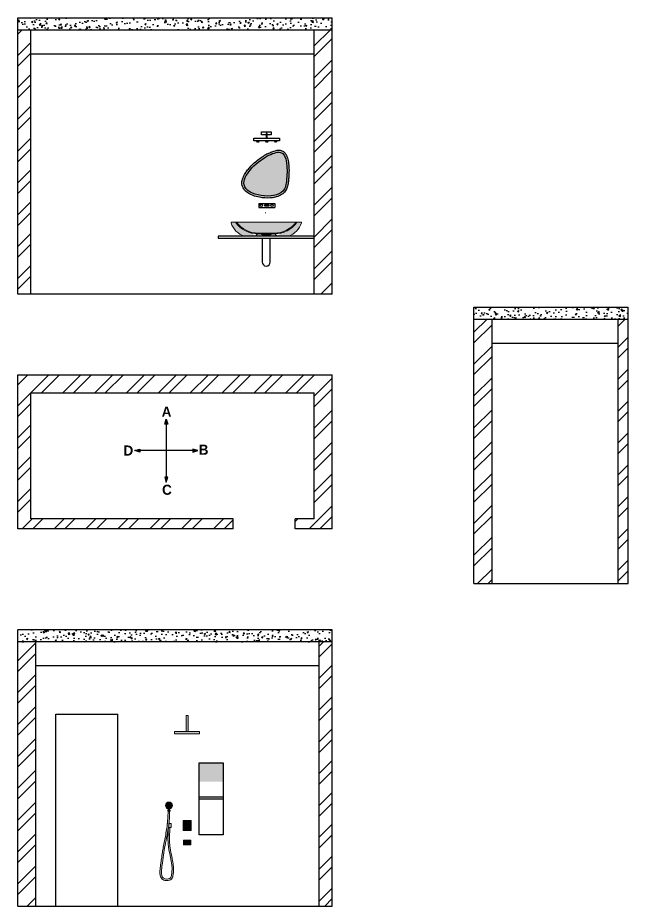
# Model space of a CAD drawing. Header units: inches. Extents: x 9636 to 21597, y -10243 to 557.
# Drawn here: x 11345.7 to 11650.4, y -4639.1 to -4195.4 of the extents above; entities that cross this region are included whole.
import ezdxf

# ---------------------------------------------------------------- set-up
doc = ezdxf.new("R2010")
doc.units = ezdxf.units.IN
doc.header["$MEASUREMENT"] = 0
doc.layers.add('.', color=30, linetype='Continuous')
doc.layers.add('IEL-HATCH-002', color=7, linetype='Continuous')
doc.layers.add('OUTLINE', color=7, linetype='Continuous', lineweight=5)
doc.layers.add('WALL', color=23, linetype='Continuous', lineweight=15)
doc.styles.add('HEMI', font='stylu.ttf')
pattern_1 = [(50, (0, 0), (7.1726018, -0.6275213), [0.75, -8.25]), (355, (0, 0), (-1.3875133, 7.5219213), [0.6, -6.6]), (100.451444, (0.598, -0.052), (5.7850885, 6.8944), [0.637402, -7.011421]), (46.1842, (0, 2), (10.672413, -1.655193), [1.125, -12.375]), (96.63564, (0.889, 1.862), (9.3466195, 9.741186), [0.956103, -10.517138]), (351.18416, (0, 2), (9.346619, 9.741186), [0.9, -9.9]), (21, (1, 1.5), (5.9690705, -4.026189), [0.75, -8.25]), (326, (1, 1.5), (2.4331533, 7.2515005), [0.6, -6.6]), (71.451445, (1.4974, 1.1645), (8.4022238, 3.2253115), [0.637402, -7.011421]), (37.5, (0, 0), (0.12159855, 3.32893854), [0, -6.52, 0, -6.7, 0, -6.625]), (7.5, (0, 0), (2.6306954, 3.9441171), [0, -3.82, 0, -6.37, 0, -2.525]), (327.5, (-2.23, 0), (5.33822436, -0.2255487), [0, -2.5, 0, -7.8, 0, -10.35]), (317.5, (-3.23, 0), (5.8318617, 1.0010498), [0, -3.25, 0, -5.18, 0, -7.35])]
pattern_2 = [(0, (47628.2624, 43610.364), (0, 6.985), [5.08, -1.905]), (90, (47628.2624, 43610.364), (-6.985, 4e-16), [5.08, -1.905])]

# ---------------------------------------------------------------- blocks, each defined once
blk = doc.blocks.new('3er')
at = {"layer": '.', "true_color": 0x991b1e}
h = blk.add_hatch(color=244, dxfattribs=at)
h.dxf.hatch_style = 1
h.paths.add_polyline_path([(8815.12, -1433.88), (8814.52, -1435.86), (8815.12, -1435.86)])
h.paths.add_polyline_path([(8815.12, -1433.88), (8815.12, -1435.86), (8815.73, -1435.86)])
h = blk.add_hatch(color=244, dxfattribs=at)
h.dxf.hatch_style = 1
h.paths.add_polyline_path([(8802.61, -1446.39), (8804.59, -1447), (8804.59, -1446.39)])
h.paths.add_polyline_path([(8802.61, -1446.39), (8804.59, -1446.39), (8804.59, -1445.79)])
h = blk.add_hatch(color=244, dxfattribs=at)
h.dxf.hatch_style = 1
h.paths.add_polyline_path([(8827.64, -1446.39), (8825.66, -1447), (8825.66, -1446.39)])
h.paths.add_polyline_path([(8827.64, -1446.39), (8825.66, -1446.39), (8825.66, -1445.79)])
h = blk.add_hatch(color=244, dxfattribs=at)
h.dxf.hatch_style = 1
h.paths.add_polyline_path([(8815.12, -1458.9), (8814.52, -1456.93), (8815.12, -1456.93)])
h.paths.add_polyline_path([(8815.12, -1458.9), (8815.12, -1456.93), (8815.73, -1456.93)])
at = {"color": 244, "true_color": 0x991b1e}
for p, q in [((8815.12, -1433.88), (8815.12, -1458.9)), ((8827.64, -1446.39), (8802.61, -1446.39))]:
    blk.add_line(p, q, dxfattribs=at)
for points in [[(8815.12, -1435.86), (8814.52, -1435.86), (8815.12, -1433.88), (8815.73, -1435.86)], [(8804.59, -1446.39), (8804.59, -1447), (8802.61, -1446.39), (8804.59, -1445.79)], [(8825.66, -1446.39), (8825.66, -1447), (8827.64, -1446.39), (8825.66, -1445.79)], [(8815.12, -1456.93), (8814.52, -1456.93), (8815.12, -1458.9), (8815.73, -1456.93)]]:
    blk.add_lwpolyline(points, close=True, dxfattribs=at)
at = {"color": 242, "true_color": 0xcd2027, "char_height": 4, "attachment_point": 1, "style": 'HEMI'}
for s, insert in [('\\pxqc;{\\fStylus BT|b1|i0|c0|p34;A}', (8811.13, -1428.92)), ('\\pxqc;{\\fStylus BT|b1|i0|c0|p34;\\C240;\\c2367469;B}', (8825.83, -1444.02))]:
    blk.add_mtext_dynamic_manual_height_columns(s, width=8.2169, gutter_width=12.5, heights=[0], dxfattribs=dict(at, insert=insert))
at = {"color": 244, "true_color": 0x991b1e, "char_height": 4, "attachment_point": 1, "style": 'HEMI'}
for s, insert in [('\\pxqc;{\\fStylus BT|b1|i0|c0|p34;\\C240;\\c2367469;D}', (8795.98, -1444.35)), ('\\pxqc;{\\fStylus BT|b1|i0|c0|p34;\\C240;\\c2367469;C}', (8811.29, -1459.93))]:
    blk.add_mtext_dynamic_manual_height_columns(s, width=8.2169, gutter_width=12.5, heights=[0], dxfattribs=dict(at, insert=insert))
blk = doc.blocks.new('KKU')
h = blk.add_hatch()
h.set_pattern_fill('ANGLE')
h.set_pattern_definition(pattern_2)
h.paths.add_polyline_path([(45768.62, 44314.64), (45768.62, 44314.64), (45768.64, 44314.32), (45769.31, 44314.32), (45769.31, 44314.37, 0.318841), (45769.21, 44314.51, 0.056589)])
h.paths.add_polyline_path([(45768.01, 44314.64, 0.054306), (45767.44, 44314.51, 0.318841), (45767.34, 44314.37), (45767.34, 44314.32), (45767.98, 44314.32)])
at = {"true_color": 0x636466}
h = blk.add_hatch(dxfattribs=at)
h.set_pattern_fill('ANGLE', color=251)
h.set_pattern_definition(pattern_2)
h.paths.add_polyline_path([(45768.43, 44314.66), (45768.41, 44314.91, 0.414214), (45768.3, 44315.02, 0.596402), (45768.22, 44314.91), (45768.2, 44314.66), (45768.1, 44313.48), (45768.52, 44313.48)])
at = {"true_color": 0xf8f8f6}
h = blk.add_hatch(color=7, dxfattribs=at)
h.dxf.hatch_style = 1
edge = h.paths.add_edge_path()
edge.add_line((45752.59, 44309.35), (45750.71, 44309.35))
edge.add_arc((45750.71, 44309.06), 0.291, 90, 186.6497)
edge.add_arc((45759.94, 44311.92), 9.95, 196.9483, 251.5689)
edge.add_arc((45759.94, 44311.92), 9.95, 251.5689, 252.4848)
edge.add_line((45756.95, 44302.44), (45762.72, 44302.44))
edge.add_arc((45764.61, 44301.47), 2.12, 107.1631, 152.7514, ccw=False)
edge.add_arc((45764.25, 44318.02), 14.52, 216.6386, 268.9611, ccw=False)
at = {"true_color": 0xeaeaeb}
h = blk.add_hatch(color=254, dxfattribs=at)
h.dxf.hatch_style = 1
h.paths.add_polyline_path([(45783.41, 44309.34), (45782.95, 44309.34, -0.226659), (45772.04, 44303.86), (45770.69, 44303.86), (45769.9, 44303.5), (45769.9, 44302.96, -0.278918), (45772.03, 44303.5, 0.232116)])
h.paths.add_polyline_path([(45765.32, 44303.86), (45763.97, 44303.86, -0.226896), (45753.05, 44309.35), (45752.59, 44309.35, 0.232351), (45763.98, 44303.5, -0.278918), (45766.11, 44302.96), (45766.11, 44303.5)])
at = {"true_color": 0xf8f8f6}
h = blk.add_hatch(color=7, dxfattribs=at)
h.dxf.hatch_style = 1
h.paths.add_polyline_path([(45782.95, 44309.34), (45753.05, 44309.35, 0.226896), (45763.97, 44303.86), (45768.01, 44303.86), (45772.04, 44303.86, 0.226659)])
at = {"true_color": 0xadddf7}
h = blk.add_hatch(dxfattribs=at)
h.set_pattern_fill('ANGLE', color=141)
h.set_pattern_definition(pattern_2)
h.paths.add_polyline_path([(45768.94, 44311.91), (45768.89, 44311.97), (45768.8, 44312.03), (45768.68, 44312.07), (45768.52, 44312.1), (45768.36, 44312.12), (45768.18, 44312.11), (45768.02, 44312.09), (45767.88, 44312.05), (45767.77, 44312), (45767.71, 44311.94), (45767.68, 44311.87), (45767.71, 44311.81), (45767.77, 44311.75), (45767.88, 44311.7), (45768.02, 44311.66), (45768.18, 44311.64), (45768.36, 44311.63), (45768.52, 44311.64), (45768.68, 44311.68), (45768.8, 44311.72), (45768.89, 44311.78), (45768.94, 44311.84)])
at = {"true_color": 0xf8f8f6}
h = blk.add_hatch(color=7, dxfattribs=at)
h.dxf.hatch_style = 1
edge = h.paths.add_edge_path()
edge.add_arc((45785.29, 44309.05), 0.291, 353.3503, 446.5623)
edge.add_line((45785.31, 44309.34), (45783.41, 44309.34))
edge.add_arc((45771.76, 44318.02), 14.52, 271.0389, 323.3104, ccw=False)
edge.add_arc((45771.4, 44301.47), 2.12, 27.2486, 72.8369, ccw=False)
edge.add_line((45773.29, 44302.44), (45779.06, 44302.44))
edge.add_arc((45776.07, 44311.93), 9.95, 287.5048, 288.4107)
edge.add_arc((45776.07, 44311.93), 9.95, 288.4107, 342.9821)
at = {"true_color": 0xeaeaeb}
h = blk.add_hatch(color=254, dxfattribs=at)
h.dxf.hatch_style = 1
h.paths.add_polyline_path([(45766.11, 44302.96, 0.509126), (45762.72, 44302.44), (45766.11, 44302.44)])
h.paths.add_polyline_path([(45769.9, 44302.96), (45769.9, 44302.44), (45773.29, 44302.44, 0.509126)])
at = {"true_color": 0xf8f8f6}
h = blk.add_hatch(color=7, dxfattribs=at)
h.dxf.hatch_style = 1
h.paths.add_polyline_path([(45769.9, 44303.5), (45768.01, 44303.5), (45766.11, 44303.5), (45766.11, 44302.44), (45769.9, 44302.44)])
h.paths.add_polyline_path([(45770.69, 44303.86), (45768.01, 44303.86), (45765.32, 44303.86), (45766.11, 44303.5), (45768.01, 44303.5), (45769.9, 44303.5)])
for p, q in [((45750.71, 44309.35, 0), (45785.31, 44309.34, 0)), ((45756.95, 44302.44, 0), (45779.06, 44302.44, 0)), ((45756.95, 44302.44, 0), (45779.06, 44302.44, 0))]:
    blk.add_line(p, q)
at = {"color": 18, "true_color": 0x000000}
for p, q in [((45763.97, 44303.86, 0), (45768.01, 44303.86, 0)), ((45765.32, 44303.86, 0), (45766.11, 44303.5, 0)), ((45766.11, 44303.5, 0), (45766.11, 44302.44, 0)), ((45766.11, 44303.5, 0), (45768.01, 44303.5, 0)), ((45772.04, 44303.86, 0), (45768.01, 44303.86, 0)), ((45769.9, 44303.5, 0), (45768.01, 44303.5, 0)), ((45770.69, 44303.86, 0), (45769.9, 44303.5, 0)), ((45769.9, 44303.5, 0), (45769.9, 44302.44, 0))]:
    blk.add_line(p, q, dxfattribs=at)
for centre, radius, start, end in [((45750.71, 44309.06, 0), 0.291, 90, 186.6497), ((45759.94, 44311.92, 0), 9.95, 196.9483, 252.4848), ((45764.25, 44318.02, 0), 14.52, 216.6386, 268.9611), ((45764.25, 44318.02, 0), 14.16, 217.7416, 268.8765), ((45771.76, 44318.02, 0), 14.52, 271.0389, 323.3104), ((45771.76, 44318.02, 0), 14.16, 271.1235, 322.2068), ((45776.07, 44311.93, 0), 9.95, 287.5048, 342.9821), ((45785.29, 44309.05, 0), 0.291, 353.3503, 86.5623), ((45764.61, 44301.47, 0), 2.12, 44.8241, 152.7514), ((45771.4, 44301.47, 0), 2.12, 27.2486, 135.1759)]:
    blk.add_arc(centre, radius, start, end, dxfattribs=at)
blk = doc.blocks.new('shower panel')
at = {"ltscale": 10, "true_color": 0xc7c8ca, "transparency": 33554687}
h = blk.add_hatch(color=9, dxfattribs=at)
h.dxf.hatch_style = 1
h.paths.add_polyline_path([(5645.21, 3090.33), (5644.31, 3090.33), (5644.31, 3082.34), (5645.21, 3082.34)])
h.paths.add_polyline_path([(5650.99, 3082.34), (5646.2, 3082.34), (5638.53, 3082.34), (5638.53, 3081.14), (5650.99, 3081.14)])
h = blk.add_hatch(color=9, dxfattribs=at)
h.dxf.hatch_style = 1
h.paths.add_polyline_path([(5646.76, 3037.82), (5642.76, 3037.82), (5642.76, 3032.84), (5646.76, 3032.84)])
h.paths.add_polyline_path([(5644.1, 3034.23, -1), (5645.42, 3034.23, -1)], flags=0)
h.paths.add_polyline_path([(5644.5, 3036.41, -1), (5645.02, 3036.41, -1)], flags=0)
h.paths.add_polyline_path([(5644.1, 3034.23, 1), (5645.42, 3034.23, 1)], flags=16)
h.paths.add_polyline_path([(5644.5, 3036.41, 1), (5645.02, 3036.41, 1)], flags=16)
h = blk.add_hatch(color=9, dxfattribs=at)
h.dxf.hatch_style = 1
h.paths.add_polyline_path([(5645.42, 3034.23, 1), (5644.1, 3034.23, 1)])
h.paths.add_polyline_path([(5645.02, 3036.41, 1), (5644.5, 3036.41, 1)])
h = blk.add_hatch(color=9, dxfattribs=at)
h.dxf.hatch_style = 1
h.paths.add_polyline_path([(5646.54, 3028.05), (5642.9, 3028.05), (5642.9, 3025.73), (5646.54, 3025.74)])
h.paths.add_polyline_path([(5644.17, 3026.06), (5644.17, 3026.42), (5643.53, 3026.42), (5643.53, 3027.34), (5645.98, 3027.34), (5645.98, 3026.42), (5645.34, 3026.42), (5645.34, 3026.06)], flags=16)
h = blk.add_hatch(color=9, dxfattribs=at)
h.dxf.hatch_style = 1
h.paths.add_polyline_path([(5645.34, 3026.42), (5644.17, 3026.42), (5644.17, 3026.06), (5645.34, 3026.06)])
h.paths.add_polyline_path([(5645.98, 3027.34), (5643.53, 3027.34), (5643.53, 3026.42), (5645.98, 3026.42)])
at = {"color": 18, "true_color": 0x000000}
for p, q in [((5644.31, 3090.33), (5644.31, 3082.34)), ((5645.21, 3090.33), (5645.21, 3082.34)), ((5646.2, 3082.34), (5638.53, 3082.34)), ((5638.53, 3082.34), (5638.53, 3081.14)), ((5638.53, 3081.14), (5650.99, 3081.14)), ((5646.2, 3082.34), (5650.99, 3082.34)), ((5650.99, 3082.34), (5650.99, 3081.14)), ((5642.76, 3032.84), (5642.76, 3037.82)), ((5642.76, 3037.82), (5646.76, 3037.82)), ((5646.76, 3032.84), (5646.76, 3037.82)), ((5642.76, 3032.84), (5646.76, 3032.84))]:
    blk.add_line(p, q, dxfattribs=at)
at = {"color": 18, "linetype": 'Continuous', "ltscale": 10, "true_color": 0x000000}
blk.add_line((5645.21, 3090.33), (5644.31, 3090.33), dxfattribs=at)
at = {"color": 18, "true_color": 0x000000}
for points in [[(5642.9, 3025.73), (5646.54, 3025.74), (5646.54, 3028.05), (5642.9, 3028.05)], [(5643.53, 3027.34), (5645.98, 3027.34), (5645.98, 3026.42), (5643.53, 3026.42)]]:
    blk.add_lwpolyline(points, close=True, dxfattribs=at)
for centre, radius in [((5644.76, 3036.41), 0.261), ((5644.76, 3034.23), 0.658)]:
    blk.add_circle(centre, radius, dxfattribs=at)
at = {"layer": 'WALL', "color": 18, "linetype": 'Continuous', "ltscale": 10, "true_color": 0x000000}
blk.add_lwpolyline([(5644.17, 3026.42), (5645.34, 3026.42), (5645.34, 3026.06), (5644.17, 3026.06)], close=True, dxfattribs=at)
blk = doc.blocks.new('handshower')
at = {"ltscale": 10, "true_color": 0xc7c8ca, "transparency": 33554687}
h = blk.add_hatch(color=9, dxfattribs=at)
h.dxf.hatch_style = 1
h.paths.add_polyline_path([(5652.82, 3045.31, 1), (5656.3, 3045.31, 1)])
h = blk.add_hatch(color=9, dxfattribs=at)
h.dxf.hatch_style = 1
edge = h.paths.add_edge_path(flags=17)
edge.add_spline(control_points=[(5654.81, 3034.29), (5654.75, 3034.71), (5654.67, 3035.38), (5654.59, 3036.04), (5654.57, 3036.29)], knot_values=[54.194677, 54.194677, 54.194677, 54.194677, 55.45483, 56.187119, 56.187119, 56.187119, 56.187119], degree=3, periodic=0)
edge.add_line((5654.57, 3036.29), (5653.47, 3036.29))
edge.add_line((5653.47, 3036.29), (5653.47, 3034.29))
edge.add_line((5653.47, 3034.29), (5654.81, 3034.29))
edge = h.paths.add_edge_path()
edge.add_spline(control_points=[(5655.47, 3035.05), (5655.41, 3035.47), (5655.36, 3035.88), (5655.32, 3036.29)], knot_values=[54.859322, 54.859322, 54.859322, 54.859322, 56.108997, 56.108997, 56.108997, 56.108997], degree=3, periodic=0)
edge.add_spline(control_points=[(5655.32, 3036.29), (5655.29, 3036.57), (5655.26, 3036.85), (5655.15, 3038.11), (5655.09, 3039.1), (5655, 3040.88), (5654.96, 3041.67), (5654.93, 3042.47)], knot_values=[56.108997, 56.108997, 56.108997, 56.108997, 56.962385, 56.962385, 59.951382, 59.951382, 62.356014, 62.356014, 62.356014, 62.356014], degree=3, periodic=0)
edge.add_line((5654.93, 3042.47), (5654.18, 3042.47))
edge.add_spline(control_points=[(5654.18, 3042.47), (5654.26, 3040.57), (5654.34, 3038.67), (5654.52, 3036.76)], knot_values=[56.654033, 56.654033, 56.654033, 56.654033, 62.384454, 62.384454, 62.384454, 62.384454], degree=3, periodic=0)
edge.add_spline(control_points=[(5654.52, 3036.76), (5654.53, 3036.6), (5654.55, 3036.44), (5654.57, 3036.29)], knot_values=[56.187119, 56.187119, 56.187119, 56.187119, 56.654033, 56.654033, 56.654033, 56.654033], degree=3, periodic=0)
edge.add_spline(control_points=[(5654.57, 3036.29), (5654.59, 3036.04), (5654.64, 3035.61), (5654.69, 3035.18), (5654.72, 3034.99)], knot_values=[54.896824, 54.896824, 54.896824, 54.896824, 55.629113, 56.187119, 56.187119, 56.187119, 56.187119], degree=3, periodic=0)
edge.add_spline(control_points=[(5654.72, 3034.99), (5654.75, 3034.76), (5654.78, 3034.52), (5654.81, 3034.29)], knot_values=[54.194677, 54.194677, 54.194677, 54.194677, 54.896824, 54.896824, 54.896824, 54.896824], degree=3, periodic=0)
edge.add_spline(control_points=[(5654.81, 3034.29), (5654.9, 3033.71), (5654.99, 3033.13), (5655.09, 3032.55)], knot_values=[52.468674, 52.468674, 52.468674, 52.468674, 54.194677, 54.194677, 54.194677, 54.194677], degree=3, periodic=0)
edge.add_spline(control_points=[(5655.09, 3032.55), (5655.5, 3030.1), (5656.05, 3027.58), (5656.49, 3025.21), (5656.51, 3025.12)], knot_values=[44.841361, 44.841361, 44.841361, 44.841361, 52.188713, 52.468674, 52.468674, 52.468674, 52.468674], degree=3, periodic=0)
edge.add_spline(control_points=[(5656.51, 3025.12), (5656.76, 3023.78), (5656.97, 3022.48), (5657.18, 3021.12)], knot_values=[40.510785, 40.510785, 40.510785, 40.510785, 44.841361, 44.841361, 44.841361, 44.841361], degree=3, periodic=0)
edge.add_spline(control_points=[(5657.18, 3021.12), (5657.33, 3020.07), (5657.49, 3018.99), (5657.65, 3017.83)], knot_values=[37.168422, 37.168422, 37.168422, 37.168422, 40.510785, 40.510785, 40.510785, 40.510785], degree=3, periodic=0)
edge.add_spline(control_points=[(5657.65, 3017.83), (5657.77, 3016.94), (5657.96, 3015.61), (5658.16, 3014.13), (5658.21, 3013.68)], knot_values=[33.526078, 33.526078, 33.526078, 33.526078, 36.058959, 37.168422, 37.168422, 37.168422, 37.168422], degree=3, periodic=0)
edge.add_spline(control_points=[(5658.21, 3013.68), (5658.24, 3013.41), (5658.27, 3013.13), (5658.29, 3012.86)], knot_values=[32.853295, 32.853295, 32.853295, 32.853295, 33.526078, 33.526078, 33.526078, 33.526078], degree=3, periodic=0)
edge.add_spline(control_points=[(5658.29, 3012.86), (5658.31, 3012.6), (5658.32, 3012.34), (5658.32, 3012.09)], knot_values=[32.195242, 32.195242, 32.195242, 32.195242, 32.853295, 32.853295, 32.853295, 32.853295], degree=3, periodic=0)
edge.add_spline(control_points=[(5658.32, 3012.09), (5658.33, 3011.91), (5658.32, 3011.74), (5658.31, 3011.57)], knot_values=[31.738138, 31.738138, 31.738138, 31.738138, 32.195242, 32.195242, 32.195242, 32.195242], degree=3, periodic=0)
edge.add_spline(control_points=[(5658.31, 3011.57), (5658.3, 3011.31), (5658.28, 3011.07), (5658.24, 3010.84)], knot_values=[31.055014, 31.055014, 31.055014, 31.055014, 31.738138, 31.738138, 31.738138, 31.738138], degree=3, periodic=0)
edge.add_spline(control_points=[(5658.24, 3010.84), (5658.23, 3010.76), (5658.21, 3010.69), (5658.2, 3010.62)], knot_values=[30.842614, 30.842614, 30.842614, 30.842614, 31.055014, 31.055014, 31.055014, 31.055014], degree=3, periodic=0)
edge.add_spline(control_points=[(5658.2, 3010.62), (5658.18, 3010.54), (5658.16, 3010.46), (5658.14, 3010.39)], knot_values=[30.59947, 30.59947, 30.59947, 30.59947, 30.842614, 30.842614, 30.842614, 30.842614], degree=3, periodic=0)
edge.add_spline(control_points=[(5658.14, 3010.39), (5658.12, 3010.32), (5658.1, 3010.25), (5658.08, 3010.19)], knot_values=[30.388353, 30.388353, 30.388353, 30.388353, 30.59947, 30.59947, 30.59947, 30.59947], degree=3, periodic=0)
edge.add_spline(control_points=[(5658.08, 3010.19), (5658.05, 3010.12), (5658.02, 3010.04), (5657.99, 3009.97)], knot_values=[30.143852, 30.143852, 30.143852, 30.143852, 30.388353, 30.388353, 30.388353, 30.388353], degree=3, periodic=0)
edge.add_spline(control_points=[(5657.99, 3009.97), (5657.97, 3009.91), (5657.94, 3009.86), (5657.91, 3009.8)], knot_values=[29.93379, 29.93379, 29.93379, 29.93379, 30.143852, 30.143852, 30.143852, 30.143852], degree=3, periodic=0)
edge.add_spline(control_points=[(5657.91, 3009.8), (5657.88, 3009.75), (5657.85, 3009.7), (5657.83, 3009.65)], knot_values=[29.750409, 29.750409, 29.750409, 29.750409, 29.93379, 29.93379, 29.93379, 29.93379], degree=3, periodic=0)
edge.add_spline(control_points=[(5657.83, 3009.65), (5657.79, 3009.6), (5657.76, 3009.54), (5657.72, 3009.49)], knot_values=[29.53932, 29.53932, 29.53932, 29.53932, 29.750409, 29.750409, 29.750409, 29.750409], degree=3, periodic=0)
edge.add_spline(control_points=[(5657.72, 3009.49), (5657.7, 3009.46), (5657.67, 3009.44), (5657.65, 3009.41)], knot_values=[29.418133, 29.418133, 29.418133, 29.418133, 29.53932, 29.53932, 29.53932, 29.53932], degree=3, periodic=0)
edge.add_spline(control_points=[(5657.65, 3009.41), (5657.62, 3009.37), (5657.59, 3009.34), (5657.56, 3009.31)], knot_values=[29.267829, 29.267829, 29.267829, 29.267829, 29.418133, 29.418133, 29.418133, 29.418133], degree=3, periodic=0)
edge.add_spline(control_points=[(5657.56, 3009.31), (5657.52, 3009.27), (5657.49, 3009.23), (5657.44, 3009.19)], knot_values=[29.084662, 29.084662, 29.084662, 29.084662, 29.267829, 29.267829, 29.267829, 29.267829], degree=3, periodic=0)
edge.add_spline(control_points=[(5657.44, 3009.19), (5657.42, 3009.17), (5657.39, 3009.14), (5657.36, 3009.12)], knot_values=[28.96291, 28.96291, 28.96291, 28.96291, 29.084662, 29.084662, 29.084662, 29.084662], degree=3, periodic=0)
edge.add_spline(control_points=[(5657.36, 3009.12), (5657.28, 3009.05), (5657.2, 3009), (5657.11, 3008.94)], knot_values=[28.62983, 28.62983, 28.62983, 28.62983, 28.96291, 28.96291, 28.96291, 28.96291], degree=3, periodic=0)
edge.add_spline(control_points=[(5657.11, 3008.94), (5657.07, 3008.92), (5657.04, 3008.9), (5657, 3008.89)], knot_values=[28.507584, 28.507584, 28.507584, 28.507584, 28.62983, 28.62983, 28.62983, 28.62983], degree=3, periodic=0)
edge.add_spline(control_points=[(5657, 3008.89), (5656.95, 3008.86), (5656.88, 3008.83), (5656.82, 3008.8), (5656.81, 3008.8)], knot_values=[28.296705, 28.296705, 28.296705, 28.296705, 28.500267, 28.507584, 28.507584, 28.507584, 28.507584], degree=3, periodic=0)
edge.add_spline(control_points=[(5656.81, 3008.8), (5656.76, 3008.78), (5656.7, 3008.75), (5656.64, 3008.73)], knot_values=[28.114163, 28.114163, 28.114163, 28.114163, 28.296705, 28.296705, 28.296705, 28.296705], degree=3, periodic=0)
edge.add_spline(control_points=[(5656.64, 3008.73), (5656.57, 3008.71), (5656.5, 3008.69), (5656.42, 3008.67)], knot_values=[27.903188, 27.903188, 27.903188, 27.903188, 28.114163, 28.114163, 28.114163, 28.114163], degree=3, periodic=0)
edge.add_spline(control_points=[(5656.42, 3008.67), (5656.34, 3008.65), (5656.25, 3008.64), (5656.16, 3008.62)], knot_values=[27.659043, 27.659043, 27.659043, 27.659043, 27.903188, 27.903188, 27.903188, 27.903188], degree=3, periodic=0)
edge.add_spline(control_points=[(5656.16, 3008.62), (5656.08, 3008.61), (5656, 3008.6), (5655.93, 3008.59)], knot_values=[27.447336, 27.447336, 27.447336, 27.447336, 27.659043, 27.659043, 27.659043, 27.659043], degree=3, periodic=0)
edge.add_spline(control_points=[(5655.93, 3008.59), (5655.83, 3008.59), (5655.74, 3008.58), (5655.65, 3008.58)], knot_values=[27.203462, 27.203462, 27.203462, 27.203462, 27.447336, 27.447336, 27.447336, 27.447336], degree=3, periodic=0)
edge.add_spline(control_points=[(5655.65, 3008.58), (5655.57, 3008.58), (5655.49, 3008.58), (5655.41, 3008.59)], knot_values=[26.992057, 26.992057, 26.992057, 26.992057, 27.203462, 27.203462, 27.203462, 27.203462], degree=3, periodic=0)
edge.add_spline(control_points=[(5655.41, 3008.59), (5655.31, 3008.59), (5655.22, 3008.6), (5655.13, 3008.61)], knot_values=[26.747282, 26.747282, 26.747282, 26.747282, 26.992057, 26.992057, 26.992057, 26.992057], degree=3, periodic=0)
edge.add_spline(control_points=[(5655.13, 3008.61), (5655.05, 3008.62), (5654.97, 3008.64), (5654.89, 3008.65)], knot_values=[26.537116, 26.537116, 26.537116, 26.537116, 26.747282, 26.747282, 26.747282, 26.747282], degree=3, periodic=0)
edge.add_spline(control_points=[(5654.89, 3008.65), (5654.75, 3008.68), (5654.61, 3008.72), (5654.48, 3008.77)], knot_values=[26.142537, 26.142537, 26.142537, 26.142537, 26.537116, 26.537116, 26.537116, 26.537116], degree=3, periodic=0)
edge.add_spline(control_points=[(5654.48, 3008.77), (5654.43, 3008.78), (5654.39, 3008.8), (5654.35, 3008.82)], knot_values=[26.021228, 26.021228, 26.021228, 26.021228, 26.142537, 26.142537, 26.142537, 26.142537], degree=3, periodic=0)
edge.add_spline(control_points=[(5654.35, 3008.82), (5654.26, 3008.86), (5654.18, 3008.9), (5654.09, 3008.95)], knot_values=[25.740864, 25.740864, 25.740864, 25.740864, 26.021228, 26.021228, 26.021228, 26.021228], degree=3, periodic=0)
edge.add_spline(control_points=[(5654.09, 3008.95), (5654.06, 3008.97), (5654.03, 3008.99), (5654, 3009.01)], knot_values=[25.634085, 25.634085, 25.634085, 25.634085, 25.740864, 25.740864, 25.740864, 25.740864], degree=3, periodic=0)
edge.add_spline(control_points=[(5654, 3009.01), (5653.97, 3009.03), (5653.94, 3009.06), (5653.9, 3009.08)], knot_values=[25.513429, 25.513429, 25.513429, 25.513429, 25.634085, 25.634085, 25.634085, 25.634085], degree=3, periodic=0)
edge.add_spline(control_points=[(5653.9, 3009.08), (5653.88, 3009.1), (5653.85, 3009.13), (5653.82, 3009.15)], knot_values=[25.406868, 25.406868, 25.406868, 25.406868, 25.513429, 25.513429, 25.513429, 25.513429], degree=3, periodic=0)
edge.add_spline(control_points=[(5653.82, 3009.15), (5653.79, 3009.18), (5653.77, 3009.2), (5653.74, 3009.23)], knot_values=[25.285802, 25.285802, 25.285802, 25.285802, 25.406868, 25.406868, 25.406868, 25.406868], degree=3, periodic=0)
edge.add_spline(control_points=[(5653.74, 3009.23), (5653.72, 3009.26), (5653.69, 3009.28), (5653.67, 3009.31)], knot_values=[25.179623, 25.179623, 25.179623, 25.179623, 25.285802, 25.285802, 25.285802, 25.285802], degree=3, periodic=0)
edge.add_spline(control_points=[(5653.67, 3009.31), (5653.65, 3009.34), (5653.62, 3009.37), (5653.6, 3009.41)], knot_values=[25.058111, 25.058111, 25.058111, 25.058111, 25.179623, 25.179623, 25.179623, 25.179623], degree=3, periodic=0)
edge.add_spline(control_points=[(5653.6, 3009.41), (5653.59, 3009.43), (5653.57, 3009.46), (5653.55, 3009.49), (5653.55, 3009.49)], knot_values=[24.953418, 24.953418, 24.953418, 24.953418, 25.043234, 25.058111, 25.058111, 25.058111, 25.058111], degree=3, periodic=0)
edge.add_spline(control_points=[(5653.55, 3009.49), (5653.53, 3009.53), (5653.51, 3009.56), (5653.5, 3009.6)], knot_values=[24.833132, 24.833132, 24.833132, 24.833132, 24.953418, 24.953418, 24.953418, 24.953418], degree=3, periodic=0)
edge.add_spline(control_points=[(5653.5, 3009.6), (5653.48, 3009.63), (5653.47, 3009.66), (5653.45, 3009.7)], knot_values=[24.725943, 24.725943, 24.725943, 24.725943, 24.833132, 24.833132, 24.833132, 24.833132], degree=3, periodic=0)
edge.add_spline(control_points=[(5653.45, 3009.7), (5653.44, 3009.73), (5653.43, 3009.77), (5653.42, 3009.81)], knot_values=[24.608323, 24.608323, 24.608323, 24.608323, 24.725943, 24.725943, 24.725943, 24.725943], degree=3, periodic=0)
edge.add_spline(control_points=[(5653.42, 3009.81), (5653.37, 3009.93), (5653.33, 3010.12), (5653.29, 3010.31), (5653.28, 3010.37)], knot_values=[24.035191, 24.035191, 24.035191, 24.035191, 24.425067, 24.608323, 24.608323, 24.608323, 24.608323], degree=3, periodic=0)
edge.add_spline(control_points=[(5653.28, 3010.37), (5653.23, 3010.58), (5653.2, 3010.78), (5653.17, 3010.98)], knot_values=[23.423365, 23.423365, 23.423365, 23.423365, 24.035191, 24.035191, 24.035191, 24.035191], degree=3, periodic=0)
edge.add_spline(control_points=[(5653.17, 3010.98), (5653.13, 3011.23), (5653.09, 3011.48), (5653.07, 3011.73)], knot_values=[22.671311, 22.671311, 22.671311, 22.671311, 23.423365, 23.423365, 23.423365, 23.423365], degree=3, periodic=0)
edge.add_spline(control_points=[(5653.07, 3011.73), (5653.04, 3012.01), (5653.02, 3012.29), (5653.01, 3012.56)], knot_values=[21.840313, 21.840313, 21.840313, 21.840313, 22.671311, 22.671311, 22.671311, 22.671311], degree=3, periodic=0)
edge.add_spline(control_points=[(5653.01, 3012.56), (5653, 3012.89), (5652.99, 3013.22), (5653, 3013.54)], knot_values=[20.855298, 20.855298, 20.855298, 20.855298, 21.840313, 21.840313, 21.840313, 21.840313], degree=3, periodic=0)
edge.add_spline(control_points=[(5653, 3013.54), (5653, 3013.95), (5653.03, 3014.35), (5653.06, 3014.76)], knot_values=[19.631856, 19.631856, 19.631856, 19.631856, 20.855298, 20.855298, 20.855298, 20.855298], degree=3, periodic=0)
edge.add_spline(control_points=[(5653.06, 3014.76), (5653.1, 3015.25), (5653.16, 3015.75), (5653.22, 3016.24)], knot_values=[18.14334, 18.14334, 18.14334, 18.14334, 19.631856, 19.631856, 19.631856, 19.631856], degree=3, periodic=0)
edge.add_spline(control_points=[(5653.22, 3016.24), (5653.3, 3016.75), (5653.38, 3017.25), (5653.47, 3017.76)], knot_values=[16.617957, 16.617957, 16.617957, 16.617957, 18.14334, 18.14334, 18.14334, 18.14334], degree=3, periodic=0)
edge.add_spline(control_points=[(5653.47, 3017.76), (5653.66, 3018.76), (5653.87, 3019.77), (5654.08, 3020.77)], knot_values=[13.582782, 13.582782, 13.582782, 13.582782, 16.617957, 16.617957, 16.617957, 16.617957], degree=3, periodic=0)
edge.add_spline(control_points=[(5654.08, 3020.77), (5654.21, 3021.36), (5654.33, 3021.94), (5654.44, 3022.53)], knot_values=[11.811598, 11.811598, 11.811598, 11.811598, 13.582782, 13.582782, 13.582782, 13.582782], degree=3, periodic=0)
edge.add_spline(control_points=[(5654.44, 3022.53), (5654.55, 3023.14), (5654.66, 3023.75), (5654.74, 3024.36)], knot_values=[9.973889, 9.973889, 9.973889, 9.973889, 11.811598, 11.811598, 11.811598, 11.811598], degree=3, periodic=0)
edge.add_spline(control_points=[(5654.74, 3024.36), (5654.76, 3024.5), (5654.89, 3025.55), (5654.97, 3026.6), (5655, 3027.51)], knot_values=[6.814131, 6.814131, 6.814131, 6.814131, 7.226304, 9.973889, 9.973889, 9.973889, 9.973889], degree=3, periodic=0)
edge.add_spline(control_points=[(5655, 3027.51), (5655.03, 3028.55), (5655.02, 3029.6), (5654.98, 3030.64)], knot_values=[3.691724, 3.691724, 3.691724, 3.691724, 6.814131, 6.814131, 6.814131, 6.814131], degree=3, periodic=0)
edge.add_spline(control_points=[(5654.98, 3030.64), (5654.94, 3031.85), (5654.87, 3033.07), (5654.8, 3034.29)], knot_values=[0.045478, 0.045478, 0.045478, 0.045478, 3.691724, 3.691724, 3.691724, 3.691724], degree=3, periodic=0)
edge.add_line((5654.8, 3034.29), (5654.04, 3034.29))
edge.add_spline(control_points=[(5654.04, 3034.29), (5654.08, 3033.77), (5654.11, 3033.24), (5654.19, 3031.68), (5654.24, 3030.64), (5654.28, 3028.59), (5654.26, 3027.56), (5654.16, 3025.82), (5654.09, 3025.11), (5653.88, 3023.67), (5653.76, 3022.94), (5653.33, 3020.76), (5652.99, 3019.28), (5652.63, 3017.29), (5652.54, 3016.79), (5652.33, 3015.27), (5652.24, 3014.26), (5652.25, 3012.84), (5652.26, 3012.45), (5652.31, 3011.79), (5652.33, 3011.52), (5652.4, 3011.05), (5652.43, 3010.84), (5652.5, 3010.45), (5652.53, 3010.27), (5652.6, 3009.97), (5652.62, 3009.85), (5652.69, 3009.59), (5652.74, 3009.45), (5652.86, 3009.18), (5652.94, 3009.04), (5653.11, 3008.8), (5653.21, 3008.7), (5653.61, 3008.33), (5653.95, 3008.15), (5654.67, 3007.91), (5655.04, 3007.85), (5655.78, 3007.82), (5656.16, 3007.85), (5656.87, 3008), (5657.21, 3008.13), (5657.81, 3008.49), (5658.06, 3008.71), (5658.47, 3009.23), (5658.62, 3009.52), (5658.86, 3010.12), (5658.93, 3010.43), (5659.09, 3011.42), (5659.09, 3012.12), (5658.99, 3013.54), (5658.9, 3014.26), (5658.71, 3015.61), (5658.63, 3016.25), (5658.46, 3017.49), (5658.37, 3018.09), (5658.13, 3019.82), (5657.97, 3020.9), (5657.67, 3022.83), (5657.53, 3023.69), (5657.2, 3025.55), (5657, 3026.57), (5656.59, 3028.64), (5656.37, 3029.7), (5655.96, 3031.89), (5655.76, 3033.04), (5655.55, 3034.47), (5655.5, 3034.76), (5655.47, 3035.05)], knot_values=[0, 0, 0, 0, 1.567068, 1.567068, 4.701204, 4.701204, 7.831507, 7.831507, 10.053613, 10.053613, 12.275719, 12.275719, 16.719932, 16.719932, 18.204245, 18.204245, 21.17287, 21.17287, 22.289722, 22.289722, 23.055672, 23.055672, 23.647988, 23.647988, 24.165265, 24.165265, 24.491359, 24.491359, 24.817452, 24.817452, 25.10916, 25.10916, 25.400868, 25.400868, 26.213079, 26.213079, 27.02529, 27.02529, 27.837501, 27.837501, 28.649712, 28.649712, 29.461923, 29.461923, 30.274134, 30.274134, 31.086345, 31.086345, 32.784906, 32.784906, 34.483466, 34.483466, 36.182027, 36.182027, 37.880588, 37.880588, 41.277709, 41.277709, 44.088792, 44.088792, 47.31031, 47.31031, 50.531827, 50.531827, 53.973389, 53.973389, 54.859322, 54.859322, 54.859322, 54.859322], degree=3, periodic=0)
edge = h.paths.add_edge_path(flags=17)
edge.add_line((5655.47, 3036.29), (5655.32, 3036.29))
edge.add_spline(control_points=[(5655.32, 3036.29), (5655.36, 3035.88), (5655.41, 3035.47), (5655.47, 3035.05)], knot_values=[54.859322, 54.859322, 54.859322, 54.859322, 56.108997, 56.108997, 56.108997, 56.108997], degree=3, periodic=0)
edge.add_line((5655.47, 3035.05), (5655.47, 3036.29))
h = blk.add_hatch(color=9, dxfattribs=at)
h.dxf.hatch_style = 1
h.paths.add_polyline_path([(5654.84, 3043.59, -0.085911), (5654.25, 3043.6), (5654.25, 3043.07), (5654.84, 3043.07)])
h.paths.add_polyline_path([(5655.15, 3043.07), (5653.96, 3043.08), (5653.96, 3042.47), (5655.15, 3042.47)])
at = {"color": 18, "true_color": 0x000000}
for p, q in [((5653.96, 3043.08), (5655.15, 3043.07)), ((5653.96, 3043.08), (5653.96, 3042.47)), ((5653.96, 3042.47), (5655.15, 3042.47)), ((5654.25, 3043.6), (5654.25, 3043.07)), ((5654.84, 3043.59), (5654.84, 3043.07)), ((5655.15, 3043.07), (5655.15, 3042.47))]:
    blk.add_line(p, q, dxfattribs=at)
blk.add_circle((5654.56, 3045.31), 1.74, dxfattribs=at)
at = {"layer": 'WALL', "color": 18, "linetype": 'Continuous', "ltscale": 10, "true_color": 0x000000}
for points in [[(5654.57, 3036.29), (5653.47, 3036.29), (5653.47, 3034.29), (5654.81, 3034.29)], [(5655.47, 3035.05), (5655.47, 3036.29), (5655.32, 3036.29)]]:
    blk.add_lwpolyline(points, dxfattribs=at)
for points, knots in [([(5654.8, 3034.29), (5654.99, 3031.11), (5655.47, 3023.04), (5652.13, 3014.82), (5653.72, 3008.58), (5659, 3008.07), (5657.71, 3017.35), (5656.67, 3025.05), (5654.52, 3034.45), (5654.27, 3040.17), (5654.18, 3042.47)], [0.045478, 0.045478, 0.045478, 0.045478, 9.561715, 24.218447, 24.968295, 28.304021, 34.63554, 45.121321, 55.45483, 62.386499, 62.386499, 62.386499, 62.386499]), ([(5654.04, 3034.29), (5654.08, 3033.77), (5654.11, 3033.24), (5654.19, 3031.68), (5654.24, 3030.64), (5654.28, 3028.59), (5654.26, 3027.56), (5654.16, 3025.82), (5654.09, 3025.11), (5653.88, 3023.67), (5653.76, 3022.94), (5653.33, 3020.76), (5652.99, 3019.28), (5652.63, 3017.29), (5652.54, 3016.79), (5652.33, 3015.27), (5652.24, 3014.26), (5652.25, 3012.84), (5652.26, 3012.45), (5652.31, 3011.79), (5652.33, 3011.52), (5652.4, 3011.05), (5652.43, 3010.84), (5652.5, 3010.45), (5652.53, 3010.27), (5652.6, 3009.97), (5652.62, 3009.85), (5652.69, 3009.59), (5652.74, 3009.45), (5652.86, 3009.18), (5652.94, 3009.04), (5653.11, 3008.8), (5653.21, 3008.7), (5653.61, 3008.33), (5653.95, 3008.15), (5654.67, 3007.91), (5655.04, 3007.85), (5655.78, 3007.82), (5656.16, 3007.85), (5656.87, 3008), (5657.21, 3008.13), (5657.81, 3008.49), (5658.06, 3008.71), (5658.47, 3009.23), (5658.62, 3009.52), (5658.86, 3010.12), (5658.93, 3010.43), (5659.09, 3011.42), (5659.09, 3012.12), (5658.99, 3013.54), (5658.9, 3014.26), (5658.71, 3015.61), (5658.63, 3016.25), (5658.46, 3017.49), (5658.37, 3018.09), (5658.13, 3019.82), (5657.97, 3020.9), (5657.67, 3022.83), (5657.53, 3023.69), (5657.2, 3025.55), (5657, 3026.57), (5656.59, 3028.64), (5656.37, 3029.7), (5655.96, 3031.89), (5655.76, 3033.04), (5655.44, 3035.16), (5655.33, 3036.15), (5655.15, 3038.11), (5655.09, 3039.1), (5655, 3040.88), (5654.96, 3041.67), (5654.93, 3042.47)], [0, 0, 0, 0, 1.567068, 1.567068, 4.701204, 4.701204, 7.831507, 7.831507, 10.053613, 10.053613, 12.275719, 12.275719, 16.719932, 16.719932, 18.204245, 18.204245, 21.17287, 21.17287, 22.289722, 22.289722, 23.055672, 23.055672, 23.647988, 23.647988, 24.165265, 24.165265, 24.491359, 24.491359, 24.817452, 24.817452, 25.10916, 25.10916, 25.400868, 25.400868, 26.213079, 26.213079, 27.02529, 27.02529, 27.837501, 27.837501, 28.649712, 28.649712, 29.461923, 29.461923, 30.274134, 30.274134, 31.086345, 31.086345, 32.784906, 32.784906, 34.483466, 34.483466, 36.182027, 36.182027, 37.880588, 37.880588, 41.277709, 41.277709, 44.088792, 44.088792, 47.31031, 47.31031, 50.531827, 50.531827, 53.973389, 53.973389, 56.962385, 56.962385, 59.951382, 59.951382, 62.356014, 62.356014, 62.356014, 62.356014])]:
    blk.add_open_spline(points, degree=3, knots=knots, dxfattribs=at)
blk = doc.blocks.new('ETHBF')
at = {"layer": '.'}
h = blk.add_hatch(color=35, dxfattribs=at)
h.dxf.hatch_style = 1
edge = h.paths.add_edge_path()
edge.add_spline(control_points=[(7475.19, -1054.02), (7477.73, -1052.86), (7482.74, -1050.55), (7484.53, -1054.58), (7484.94, -1057.14)], knot_values=[51.598522, 51.598522, 51.598522, 51.598522, 58.633537, 65.509295, 65.509295, 65.509295, 65.509295], degree=3, periodic=0)
edge.add_line((7484.94, -1057.14), (7485.95, -1057.14))
edge.add_spline(control_points=[(7485.95, -1057.14), (7485.9, -1056.84), (7485.85, -1056.54), (7485.6, -1055.28), (7485.32, -1054.38), (7484.67, -1053.1), (7484.38, -1052.65), (7483.64, -1051.87), (7483.2, -1051.55), (7482.4, -1051.21), (7482.08, -1051.13), (7481.43, -1051.04), (7481.11, -1051.04), (7480.1, -1051.1), (7479.41, -1051.26), (7478, -1051.71), (7477.28, -1052), (7475.97, -1052.57), (7475.37, -1052.84), (7474.64, -1053.19)], knot_values=[51.46633, 51.46633, 51.46633, 51.46633, 52.224086, 52.224086, 54.793471, 54.793471, 56.392584, 56.392584, 57.991697, 57.991697, 58.940668, 58.940668, 59.88964, 59.88964, 61.877833, 61.877833, 63.866026, 63.866026, 65.509295, 65.509295, 65.509295, 65.509295], degree=3, periodic=0)
edge.add_spline(control_points=[(7474.64, -1053.19), (7474.25, -1053.45), (7473.87, -1053.7), (7472.7, -1054.49), (7471.92, -1055.02), (7469.59, -1056.74), (7468.06, -1058.03), (7466.15, -1060.16), (7465.68, -1060.74), (7464.79, -1061.96), (7464.36, -1062.6), (7463.57, -1064), (7463.22, -1064.77), (7462.75, -1066.35), (7462.62, -1067.15), (7462.72, -1068.4), (7462.82, -1068.84), (7463.13, -1069.68), (7463.34, -1070.07), (7464.11, -1071.17), (7464.8, -1071.8), (7466.39, -1072.88), (7467.3, -1073.33), (7469.27, -1074.07), (7470.32, -1074.36), (7473.21, -1074.91), (7475.1, -1075.03), (7478.24, -1074.8), (7479.54, -1074.55), (7481.58, -1073.82), (7482.38, -1073.41), (7483.4, -1072.63), (7483.7, -1072.36), (7484.22, -1071.76), (7484.45, -1071.44), (7485.04, -1070.44), (7485.3, -1069.73), (7485.69, -1068.23), (7485.81, -1067.44), (7485.97, -1066.07), (7486.02, -1065.49), (7486.12, -1064.3), (7486.15, -1063.69), (7486.23, -1061.84), (7486.24, -1060.58), (7486.13, -1058.6), (7486.05, -1057.85), (7485.95, -1057.14)], knot_values=[0, 0, 0, 0, 1.439235, 1.439235, 4.317704, 4.317704, 10.074643, 10.074643, 12.009537, 12.009537, 13.944431, 13.944431, 16.138906, 16.138906, 18.333382, 18.333382, 19.544461, 19.544461, 20.75554, 20.75554, 23.214219, 23.214219, 25.672897, 25.672897, 28.131576, 28.131576, 32.215055, 32.215055, 35.274262, 35.274262, 37.569125, 37.569125, 38.628849, 38.628849, 39.688574, 39.688574, 41.777266, 41.777266, 43.865958, 43.865958, 45.313143, 45.313143, 46.760329, 46.760329, 49.6547, 49.6547, 51.46633, 51.46633, 51.46633, 51.46633], degree=3, periodic=0)
edge.add_line((7485.95, -1057.14), (7484.94, -1057.14))
edge.add_spline(control_points=[(7484.94, -1057.14), (7485.36, -1059.8), (7485.18, -1065.76), (7483.25, -1076.61), (7459.23, -1073.15), (7467.17, -1059.33), (7472.25, -1055.97), (7475.19, -1054.02)], knot_values=[0, 0, 0, 0, 7.143426, 13.050648, 32.699963, 40.652006, 51.598522, 51.598522, 51.598522, 51.598522], degree=3, periodic=0)
at = {"layer": '.', "true_color": 0xadddf7}
h = blk.add_hatch(color=141, dxfattribs=at)
h.dxf.hatch_style = 1
edge = h.paths.add_edge_path()
edge.add_spline(control_points=[(7475.19, -1054.02), (7472.25, -1055.97), (7467.17, -1059.33), (7459.23, -1073.15), (7483.25, -1076.61), (7485.18, -1065.76), (7485.36, -1059.8), (7484.94, -1057.14)], knot_values=[0, 0, 0, 0, 10.946516, 18.898559, 38.547875, 44.455097, 51.598522, 51.598522, 51.598522, 51.598522], degree=3, periodic=0)
edge.add_spline(control_points=[(7484.94, -1057.14), (7484.53, -1054.58), (7482.74, -1050.55), (7477.73, -1052.86), (7475.19, -1054.02)], knot_values=[51.598522, 51.598522, 51.598522, 51.598522, 58.474281, 65.509295, 65.509295, 65.509295, 65.509295], degree=3, periodic=0)
blk.add_open_spline([(7474.64, -1053.19), (7474.25, -1053.45), (7473.87, -1053.7), (7472.7, -1054.49), (7471.92, -1055.02), (7469.59, -1056.74), (7468.06, -1058.03), (7466.15, -1060.16), (7465.68, -1060.74), (7464.79, -1061.96), (7464.36, -1062.6), (7463.57, -1064), (7463.22, -1064.77), (7462.75, -1066.35), (7462.62, -1067.15), (7462.72, -1068.4), (7462.82, -1068.84), (7463.13, -1069.68), (7463.34, -1070.07), (7464.11, -1071.17), (7464.8, -1071.8), (7466.39, -1072.88), (7467.3, -1073.33), (7469.27, -1074.07), (7470.32, -1074.36), (7473.21, -1074.91), (7475.1, -1075.03), (7478.24, -1074.8), (7479.54, -1074.55), (7481.58, -1073.82), (7482.38, -1073.41), (7483.4, -1072.63), (7483.7, -1072.36), (7484.22, -1071.76), (7484.45, -1071.44), (7485.04, -1070.44), (7485.3, -1069.73), (7485.69, -1068.23), (7485.81, -1067.44), (7485.97, -1066.07), (7486.02, -1065.49), (7486.12, -1064.3), (7486.15, -1063.69), (7486.23, -1061.84), (7486.24, -1060.58), (7486.11, -1058.28), (7485.99, -1057.23), (7485.6, -1055.28), (7485.32, -1054.38), (7484.67, -1053.1), (7484.38, -1052.65), (7483.64, -1051.87), (7483.2, -1051.55), (7482.4, -1051.21), (7482.08, -1051.13), (7481.43, -1051.04), (7481.11, -1051.04), (7480.1, -1051.1), (7479.41, -1051.26), (7478, -1051.71), (7477.28, -1052), (7475.97, -1052.57), (7475.37, -1052.84), (7474.64, -1053.19)], degree=3, knots=[0, 0, 0, 0, 1.439235, 1.439235, 4.317704, 4.317704, 10.074643, 10.074643, 12.009537, 12.009537, 13.944431, 13.944431, 16.138906, 16.138906, 18.333382, 18.333382, 19.544461, 19.544461, 20.75554, 20.75554, 23.214219, 23.214219, 25.672897, 25.672897, 28.131576, 28.131576, 32.215055, 32.215055, 35.274262, 35.274262, 37.569125, 37.569125, 38.628849, 38.628849, 39.688574, 39.688574, 41.777266, 41.777266, 43.865958, 43.865958, 45.313143, 45.313143, 46.760329, 46.760329, 49.6547, 49.6547, 52.224086, 52.224086, 54.793471, 54.793471, 56.392584, 56.392584, 57.991697, 57.991697, 58.940668, 58.940668, 59.88964, 59.88964, 61.877833, 61.877833, 63.866026, 63.866026, 65.509295, 65.509295, 65.509295, 65.509295])
blk.add_spline([(7475.19, -1054.02), (7466.76, -1061.01), (7463.76, -1068.37), (7483.16, -1071.46), (7484.98, -1065.84), (7481.97, -1052.15), (7475.19, -1054.02)], degree=3)

msp = doc.modelspace()

# ---------------------------------------------------------------- hatches: boundary and pattern name
at = {"layer": 'IEL-HATCH-002', "transparency": 33554687}
h = msp.add_hatch(dxfattribs=at)
h.set_pattern_fill('AR-CONC', color=9)
h.set_pattern_definition(pattern_1)
h.paths.add_polyline_path([(11502.67, -4195.37), (11345.67, -4195.37), (11345.67, -4201.37), (11502.67, -4201.37)])
at = {"layer": 'IEL-HATCH-002', "true_color": 0xf27172, "transparency": 33554687}
h = msp.add_hatch(dxfattribs=at)
h.set_pattern_fill('ANSI32', color=11, scale=30)
h.paths.add_polyline_path([(11352.17, -4261.37), (11352.17, -4237.37), (11352.17, -4213.37), (11352.17, -4201.37), (11345.67, -4201.37), (11345.67, -4333.37), (11352.17, -4333.37), (11352.17, -4309.37), (11352.17, -4285.37)])
h.paths.add_polyline_path([(11502.67, -4201.37), (11493.67, -4201.37), (11493.67, -4333.37), (11502.67, -4333.37)])
at = {"layer": 'IEL-HATCH-002', "transparency": 33554687}
h = msp.add_hatch(dxfattribs=at)
h.set_pattern_fill('AR-CONC', color=9)
h.set_pattern_definition(pattern_1)
h.paths.add_polyline_path([(11650.42, -4339.86), (11573.42, -4339.86), (11573.42, -4345.86), (11650.42, -4345.86)])
at = {"layer": 'IEL-HATCH-002', "true_color": 0xf27172, "transparency": 33554687}
h = msp.add_hatch(dxfattribs=at)
h.set_pattern_fill('ANSI32', color=11, scale=30)
h.paths.add_polyline_path([(11582.42, -4357.86), (11582.42, -4345.86), (11573.42, -4345.86), (11573.42, -4477.86), (11582.42, -4477.86), (11582.42, -4453.86), (11582.42, -4429.86), (11582.42, -4405.86), (11582.42, -4381.86)])
h.paths.add_polyline_path([(11650.42, -4345.86), (11645.42, -4345.86), (11645.42, -4477.86), (11650.42, -4477.86)])
h = msp.add_hatch(dxfattribs=at)
h.set_pattern_fill('ANSI32', color=11, scale=30)
h.paths.add_polyline_path([(11502.67, -4373.64), (11345.67, -4373.64), (11345.67, -4450.64), (11453.17, -4450.64), (11453.17, -4446.97), (11453.17, -4445.64), (11352.17, -4445.64), (11352.17, -4382.64), (11493.67, -4382.64), (11493.67, -4445.64), (11484.17, -4445.64), (11484.17, -4450.64), (11502.67, -4450.64)])
at = {"layer": 'IEL-HATCH-002', "transparency": 33554687}
h = msp.add_hatch(dxfattribs=at)
h.set_pattern_fill('AR-CONC', color=9)
h.set_pattern_definition(pattern_1)
h.paths.add_polyline_path([(11502.67, -4501.07), (11345.67, -4501.07), (11345.67, -4507.07), (11502.67, -4507.07)])
at = {"layer": 'IEL-HATCH-002', "true_color": 0xf27172, "transparency": 33554687}
h = msp.add_hatch(dxfattribs=at)
h.set_pattern_fill('ANSI32', color=11, scale=30)
h.paths.add_polyline_path([(11354.67, -4567.07), (11354.67, -4543.07), (11354.67, -4519.07), (11354.67, -4507.07), (11345.67, -4507.07), (11345.67, -4639.07), (11354.67, -4639.07), (11354.67, -4615.07), (11354.67, -4591.07)])
h.paths.add_polyline_path([(11502.67, -4507.07), (11496.17, -4507.07), (11496.17, -4639.07), (11502.67, -4639.07)])
at = {"layer": 'IEL-HATCH-002', "true_color": 0x000000, "transparency": 33554687}
h = msp.add_hatch(color=18, dxfattribs=at)
h.dxf.hatch_style = 1
h.set_gradient(color1=(244, 238, 81), color2=(215, 210, 204), name='CURVED')
h.paths.add_polyline_path([(11448.14, -4567.47), (11436.14, -4567.47), (11436.14, -4576.88), (11448.14, -4576.88)])

# ---------------------------------------------------------------- linework, layer by layer
at = {"color": 18, "true_color": 0x000000}
for p, q in [((11345.67, -4333.37), (11345.67, -4195.37)), ((11345.67, -4195.37), (11502.67, -4195.37)), ((11502.67, -4333.37), (11502.67, -4195.37)), ((11345.67, -4201.37), (11502.67, -4201.37)), ((11352.17, -4333.37), (11352.17, -4201.37)), ((11493.67, -4333.37), (11493.67, -4201.37)), ((11352.17, -4213.37), (11493.67, -4213.37)), ((11465.96, -4288.11), (11473.96, -4288.11)), ((11465.96, -4288.11), (11465.96, -4290.11)), ((11465.96, -4290.11), (11473.96, -4290.11)), ((11473.96, -4288.11), (11473.96, -4290.11)), ((11502.67, -4333.37), (11345.67, -4333.37)), ((11573.42, -4477.86), (11573.42, -4339.86)), ((11573.42, -4339.86), (11650.42, -4339.86)), ((11650.42, -4477.86), (11650.42, -4339.86)), ((11573.42, -4345.86), (11650.42, -4345.86)), ((11582.42, -4477.86), (11582.42, -4345.86)), ((11645.42, -4477.86), (11645.42, -4345.86)), ((11582.42, -4357.86), (11645.42, -4357.86)), ((11573.42, -4477.86), (11650.42, -4477.86)), ((11345.67, -4639.07), (11345.67, -4501.07)), ((11502.67, -4501.07), (11345.67, -4501.07)), ((11502.67, -4639.07), (11502.67, -4501.07)), ((11502.67, -4507.07), (11345.67, -4507.07)), ((11354.67, -4639.07), (11354.67, -4507.07)), ((11496.17, -4639.07), (11496.17, -4507.07)), ((11496.17, -4519.07), (11354.67, -4519.07)), ((11364.67, -4639.07), (11364.67, -4543.07)), ((11364.67, -4543.07), (11395.67, -4543.07)), ((11395.67, -4639.07), (11395.67, -4543.07)), ((11436.14, -4584.47), (11448.14, -4584.47)), ((11436.14, -4585.47), (11448.14, -4585.47)), ((11345.67, -4639.07), (11502.67, -4639.07))]:
    msp.add_line(p, q, dxfattribs=at)
at = {"color": 1, "ltscale": 10}
for p, q in [((11464.82, -4257.54), (11465.47, -4256.77)), ((11465.47, -4256.77), (11465.47, -4257.65)), ((11466.11, -4257.54), (11465.47, -4256.77)), ((11469.32, -4257.54), (11469.96, -4256.77)), ((11469.96, -4256.77), (11469.96, -4257.65)), ((11470.6, -4257.54), (11469.96, -4256.77)), ((11473.78, -4257.54), (11474.42, -4256.77)), ((11474.42, -4256.77), (11474.42, -4257.65)), ((11475.06, -4257.54), (11474.42, -4256.77))]:
    msp.add_line(p, q, dxfattribs=at)
for p, q in [((11345.67, -4450.64), (11345.67, -4373.64)), ((11345.67, -4373.64), (11502.67, -4373.64)), ((11502.67, -4450.64), (11502.67, -4373.64)), ((11352.17, -4445.64), (11352.17, -4382.64)), ((11352.17, -4382.64), (11493.67, -4382.64)), ((11493.67, -4445.64), (11493.67, -4382.64)), ((11453.17, -4445.64), (11352.17, -4445.64)), ((11453.17, -4450.64), (11453.17, -4445.64)), ((11493.67, -4445.64), (11484.17, -4445.64)), ((11484.17, -4450.64), (11484.17, -4445.64)), ((11453.17, -4450.64), (11345.67, -4450.64)), ((11502.67, -4450.64), (11484.17, -4450.64))]:
    msp.add_line(p, q)
at = {"color": 250, "ltscale": 10, "elevation": 0}
msp.add_lwpolyline([(11469.72, -4253.9), (11467.27, -4253.9), (11467.27, -4252.35), (11472.2, -4252.35), (11472.2, -4253.9), (11470.2, -4253.9)], dxfattribs=at)
for points in [[(11469.72, -4255.5), (11470.2, -4255.5), (11470.2, -4253.15), (11469.72, -4253.15)], [(11463.56, -4255.5), (11476.35, -4255.5), (11476.35, -4256.77), (11463.56, -4256.77)]]:
    msp.add_lwpolyline(points, close=True, dxfattribs=at)
at = {"color": 18, "true_color": 0x000000, "elevation": 0}
msp.add_lwpolyline([(11468.97, -4288.71), (11470.94, -4288.71), (11470.94, -4289.44), (11468.97, -4289.44)], close=True, dxfattribs=at)
msp.add_lwpolyline([(11445.67, -4305.37), (11493.67, -4305.37), (11493.67, -4304.37), (11445.67, -4304.37)], close=True)
msp.add_lwpolyline([(11467.67, -4305.37), (11467.67, -4317.37, 1), (11471.67, -4317.37), (11471.67, -4305.37)], format="xyb")
at = {"color": 18, "true_color": 0x000000}
msp.add_lwpolyline([(11436.14, -4603.47), (11436.14, -4567.47), (11448.14, -4567.47), (11448.14, -4603.47)], close=True, dxfattribs=at)
for centre in [(11467.31, -4289.09), (11472.6, -4289.09)]:
    msp.add_circle(centre, 0.6, dxfattribs=at)

# ---------------------------------------------------------------- block references
msp.add_blockref('ETHBF', (3994.86, -3210.44))
at = {"xscale": 1.257540437807191, "yscale": 1.257540437807191, "zscale": 1.257540437807191}
msp.add_blockref('3er', (334.43, -2592.65), dxfattribs=at)
at = {"layer": 'OUTLINE', "color": 18, "lineweight": 0, "true_color": 0x000000, "xscale": -1}
msp.add_blockref('KKU', (57237.73, -48606.81, 0), dxfattribs=at)
at = {"layer": 'WALL', "color": 18, "linetype": 'Continuous', "true_color": 0x000000}
msp.add_blockref('shower panel', (5785.45, -7634.1), dxfattribs=at)
at = {"layer": 'WALL', "color": 18, "linetype": 'Continuous', "true_color": 0x000000, "xscale": -1, "rotation": 359.9999673364769}
msp.add_blockref('handshower', (17075.67, -7634.1), dxfattribs=at)

doc.saveas('drawing.dxf')
